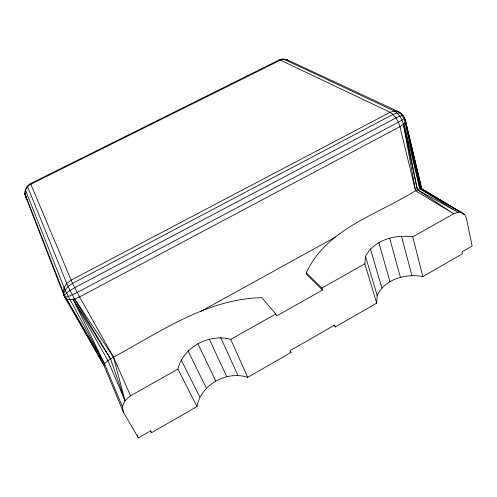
<?xml version="1.0" encoding="UTF-8"?>
<svg xmlns="http://www.w3.org/2000/svg" width="497" height="497" viewBox="0 0 497 497"><rect width="100%" height="100%" fill="white"/><g stroke="black" fill="none" stroke-linecap="round" stroke-linejoin="round"><path stroke-width="0.75" d="M377.173 295.38C385.045 278.817 405.987 273.331 422.872 276.568L462.353 253.849L461.93 251.911L472.15 246.04L466.385 218.14L464.776 214.673L461.806 212.617L457.905 212.306L453.686 213.803L412.746 236.858C395.32 234.323 374.229 239.796 365.469 256.309L377.173 295.38L376.695 303.139L335.332 326.945L334.68 325.063L290.26 350.596L291 352.46L247.699 377.372C226.868 370.321 200.844 384.597 196.992 406.552L151.517 432.719L150.504 430.936L138.396 437.9L123.455 412.33L104.028 365.419L64.523 296.926L64.567 295.448L24.925 193.898C24.483 189.649 26.85 185.598 30.559 183.561L279.022 60.013L282.526 59.1L287.142 59.746L398.277 111.595C401.178 113.533 404.353 115.708 405.13 119.361L421.704 188.723L421.431 189.22M376.695 303.139L364.823 263.845L365.469 256.309M26.117 196.278L26.012 197.477L64.523 296.926L66.443 298.939L104.476 363.655L122.392 406.67L123.455 412.33M122.392 406.67L124.983 400.601L130.537 395.78L177.926 369.091C183.082 347.024 209.324 333.257 230.726 339.358L275.773 313.992L276.562 315.98L322.553 290.049L321.857 288.043L306.301 272.896C326.237 228.726 377.763 214.549 415.517 190.699L419.847 188.698L421.704 188.723L461.806 212.617L419.847 188.698L404.018 123.399L417.368 189.736L453.686 213.803L415.517 190.699L399.942 126.667C398.259 121.044 395.239 115.434 390.102 112.297L280.426 60.118L279.022 60.013M404.539 117.677L404.136 118.559L401.974 120.156L398.377 122.225L77.134 292.491L68.251 296.535L65.511 297.256L64.523 296.926L63.225 292.54L64.001 287.806L66.747 283.458L71.046 280.178L390.102 112.297L394.314 111.017L398.277 111.595L402.508 114.732M403.62 116.049L402.427 115.534L399.731 116.186L395.941 117.919L74.649 287.726L70.046 290.453L66.499 293.174L64.567 295.448L66.443 298.939L69.978 299.66L74.593 298.952L79.563 296.933L399.942 126.667L403.409 124.256L405.229 121.684L405.13 119.361L417.927 174.198M275.773 313.992L261.764 297.697C206.671 298.846 160.115 332.039 113.484 357.132L107.93 360.611L104.476 363.655L104.028 365.419L66.443 298.939M321.857 288.043L364.823 263.845M200.589 311.489L335.394 237.119M282.526 59.1L287.142 59.746L288.217 60.522M439.435 199.794L441.435 200.968M442.771 201.751L444.107 202.534M445.436 203.316L447.437 204.491M448.772 205.273L450.108 206.056M452.108 207.23L453.444 208.013M455.445 209.187L460.11 211.933M464.111 214.282L461.446 212.716L464.117 214.269M460.141 211.877L421.704 188.723L405.161 120.131L420.779 188.711L405.229 121.684L404.136 118.559L400.365 113.086L397.035 112.974L393.028 114.428L72.506 283.389L68.077 286.446L65.008 290.105L63.765 293.789L64.523 296.926M286.129 59.677L287.39 60.466M322.553 290.049L306.997 274.86L306.301 272.896M333.723 325.286L335.332 326.945M25.695 190.034L25.31 189.587L65.008 290.105L104.476 363.655L73.059 299.188L110.533 358.865L124.983 400.601L113.484 357.132L79.563 296.933L72.506 283.389L30.559 183.561M290.012 351.261L291 352.46M27.316 186.058L66.747 283.458L70.046 290.453L74.593 298.952L113.484 357.132L130.537 395.78M74.593 298.952L110.533 358.865M73.059 299.188L107.93 360.611L124.983 400.601M177.926 369.091L196.992 406.552M181.094 359.785L199.8 397.091M188.096 350.969L206.385 388.219M197.924 343.781L215.779 381.087M150.529 430.619L151.517 432.719M209.274 339.109L226.738 376.577M220.699 337.55L237.858 375.266M230.726 339.358L247.699 377.372M137.191 435.037L138.396 437.9M405.229 121.684L419.847 188.698L457.905 212.306L417.368 189.736L403.409 124.256C401.874 119.063 399.072 113.888 394.314 111.017L283.837 59.193L280.426 60.118L30.789 184.3C25.086 187.002 23.253 194.544 27.149 199.508L26.012 197.477L24.85 193.6L26.012 197.477L25.521 194.563M370.383 248.898L381.82 287.844M378.82 242.561L389.921 281.532M389.642 238.113L400.383 277.227M401.458 236.112L411.864 275.481M412.746 236.858L422.872 276.568M418.275 175.702L419.853 182.461M403.409 124.256L415.517 190.699"/></g></svg>
